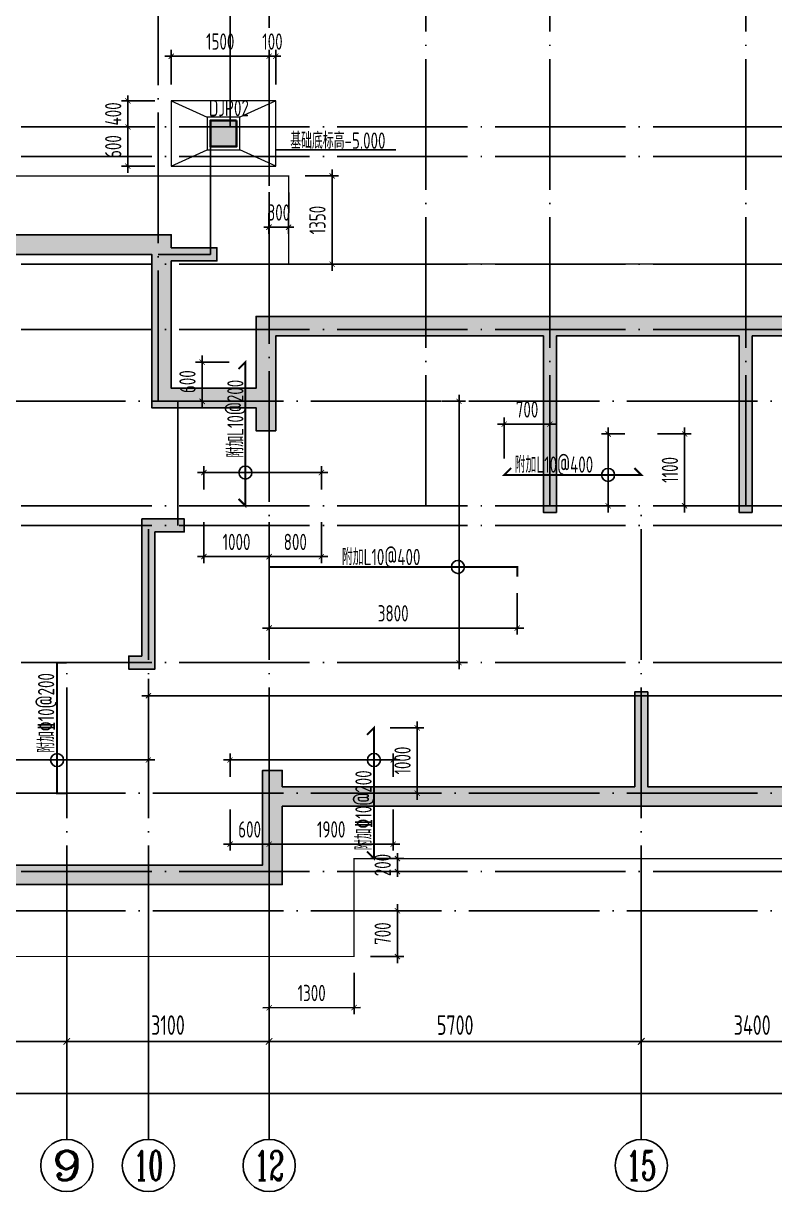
# Model space of a CAD drawing. Extents: x 826826 to 1642106, y -156213 to 399140.
# Drawn here: x 1081409 to 1092918, y 324128 to 342015 of the extents above; entities that cross this region are included whole.
import ezdxf
from ezdxf.enums import TextEntityAlignment as Align

# ---------------------------------------------------------------- set-up
doc = ezdxf.new("R2010")
doc.units = 0
doc.header["$LTSCALE"] = 1000
doc.linetypes.add('DOTE', pattern=[2.42, 2, -0.2, 0.02, -0.2])
doc.layers.get('0').update_dxf_attribs({"linetype": 'CONTINUOUS'})
doc.layers.get('DEFPOINTS').update_dxf_attribs({"linetype": 'CONTINUOUS'})
for name, color, linetype in [('A-AXIS', 1, 'CONTINUOUS'), ('A-DOTE', 10, 'DOTE'), ('AXIS_TEXT', 4, 'CONTINUOUS'), ('DIM_ELEV', 3, 'CONTINUOUS'), ('S-B板配筋', 6, 'CONTINUOUS'), ('S-B板配筋号', 7, 'CONTINUOUS'), ('S-J基础底板', 5, 'CONTINUOUS'), ('S-J基础底板标注', 3, 'CONTINUOUS'), ('S-Q墙填充', 252, 'CONTINUOUS'), ('S-Q墙实线', 6, 'CONTINUOUS'), ('S-Y一般标注', 3, 'CONTINUOUS'), ('S-Z柱填充', 252, 'CONTINUOUS'), ('S-Z柱实线', 6, 'CONTINUOUS'), ('独立基础', 2, 'CONTINUOUS')]:
    doc.layers.add(name, color=color, linetype=linetype)
doc.layers.add('独基集中标注', color=7, linetype='CONTINUOUS', lineweight=18)
doc.styles.add('_TCH_AXIS', font='COMPLEX', dxfattribs={"bigfont": 'GBCBIG'})
doc.styles.add('COMPLEX', font='COMPLEX')
doc.styles.add('TSSD_DIMENSION', font='Tssdeng.shx', dxfattribs={"width": 0.7, "bigfont": 'tssdchn.shx'})
doc.styles.add('TSSD_REIN', font='tssdeng.shx', dxfattribs={"width": 0.7, "height": 300, "bigfont": 'tssdchn.shx'})
doc.styles.add('样式 1', font='yjkeng.shx', dxfattribs={"width": 0.7, "height": 250, "bigfont": 'yjkchn.shx'})
doc.dimstyles.new('TSSD_100_100$0', dxfattribs={"dimtxt": 300, "dimasz": 80, "dimexe": 100, "dimexo": 250, "dimgap": 100, "dimtad": 1, "dimdec": 0, "dimzin": 0, "dimdsep": 46, "dimtxsty": 'TSSD_DIMENSION', "dimblk": 'ARCHTICK', "dimcen": 0, "dimdle": 100, "dimclrd": 3, "dimclre": 3, "dimclrt": 7, "dimadec": 0, "dimazin": 0, "dimtfac": 1, "dimtdec": 0, "dimtix": 1, "dimtmove": 2, "dimatfit": 3, "dimldrblk": 'ARCHTICK', "dimfxl": 0, "dimtolj": 1, "dimtzin": 0, "dimarcsym": 0})

# ---------------------------------------------------------------- blocks, each defined once
blk = doc.blocks.new('_ArchTick')
at = {"color": 0, "linetype": 'ByBlock', "const_width": 0.15}
blk.add_lwpolyline([(-0.5, -0.5), (0.5, 0.5)], dxfattribs=at)
blk = doc.blocks.new('*D62')
at = {"layer": 'DEFPOINTS', "color": 0}
for p in [(749821, 333282), (752921, 333282), (752921, 332282)]:
    blk.add_point(p, dxfattribs=at)
at = {"layer": 'S-Y一般标注', "color": 0, "lineweight": -2}
for p, q in [((749821, 333032), (749821, 332182)), ((752921, 333032), (752921, 332182)), ((749721, 332282), (753021, 332282))]:
    blk.add_line(p, q, dxfattribs=at)
at = {"layer": 'S-Y一般标注', "color": 0, "lineweight": -2, "xscale": 100, "yscale": 100, "zscale": 100, "rotation": 180}
blk.add_blockref('_ArchTick', (749821, 332282), dxfattribs=at)
at = {"layer": 'S-Y一般标注', "color": 0, "lineweight": -2, "xscale": 100, "yscale": 100, "zscale": 100}
blk.add_blockref('_ArchTick', (752921, 332282), dxfattribs=at)
at = {"layer": 'S-Y一般标注', "color": 7, "insert": (751371, 332532), "char_height": 300, "attachment_point": 5, "style": 'TSSD_DIMENSION'}
blk.add_mtext('\\A1;3100', dxfattribs=at)
blk = doc.blocks.new('*D63')
at = {"layer": 'DEFPOINTS', "color": 0}
for p in [(752921, 333282), (756021, 333282), (756021, 332282)]:
    blk.add_point(p, dxfattribs=at)
at = {"layer": 'S-Y一般标注', "color": 0, "lineweight": -2}
for p, q in [((752921, 333032), (752921, 332182)), ((756021, 333032), (756021, 332182)), ((752821, 332282), (756121, 332282))]:
    blk.add_line(p, q, dxfattribs=at)
at = {"layer": 'S-Y一般标注', "color": 0, "lineweight": -2, "xscale": 100, "yscale": 100, "zscale": 100, "rotation": 180}
blk.add_blockref('_ArchTick', (752921, 332282), dxfattribs=at)
at = {"layer": 'S-Y一般标注', "color": 0, "lineweight": -2, "xscale": 100, "yscale": 100, "zscale": 100}
blk.add_blockref('_ArchTick', (756021, 332282), dxfattribs=at)
at = {"layer": 'S-Y一般标注', "color": 7, "insert": (754471, 332532), "char_height": 300, "attachment_point": 5, "style": 'TSSD_DIMENSION'}
blk.add_mtext('\\A1;3100', dxfattribs=at)
blk = doc.blocks.new('*D64')
at = {"layer": 'DEFPOINTS', "color": 0}
for p in [(756021, 333282), (761721, 333282), (761721, 332282)]:
    blk.add_point(p, dxfattribs=at)
at = {"layer": 'S-Y一般标注', "color": 0, "lineweight": -2}
for p, q in [((756021, 333032), (756021, 332182)), ((761721, 333032), (761721, 332182)), ((755921, 332282), (761821, 332282))]:
    blk.add_line(p, q, dxfattribs=at)
at = {"layer": 'S-Y一般标注', "color": 0, "lineweight": -2, "xscale": 100, "yscale": 100, "zscale": 100, "rotation": 180}
blk.add_blockref('_ArchTick', (756021, 332282), dxfattribs=at)
at = {"layer": 'S-Y一般标注', "color": 0, "lineweight": -2, "xscale": 100, "yscale": 100, "zscale": 100}
blk.add_blockref('_ArchTick', (761721, 332282), dxfattribs=at)
at = {"layer": 'S-Y一般标注', "color": 7, "insert": (758871, 332532), "char_height": 300, "attachment_point": 5, "style": 'TSSD_DIMENSION'}
blk.add_mtext('\\A1;5700', dxfattribs=at)
blk = doc.blocks.new('*D65')
at = {"layer": 'DEFPOINTS', "color": 0}
for p in [(761721, 333282), (765121, 333282), (765121, 332282)]:
    blk.add_point(p, dxfattribs=at)
at = {"layer": 'S-Y一般标注', "color": 0, "lineweight": -2}
for p, q in [((761721, 333032), (761721, 332182)), ((765121, 333032), (765121, 332182)), ((761621, 332282), (765221, 332282))]:
    blk.add_line(p, q, dxfattribs=at)
at = {"layer": 'S-Y一般标注', "color": 0, "lineweight": -2, "xscale": 100, "yscale": 100, "zscale": 100, "rotation": 180}
blk.add_blockref('_ArchTick', (761721, 332282), dxfattribs=at)
at = {"layer": 'S-Y一般标注', "color": 0, "lineweight": -2, "xscale": 100, "yscale": 100, "zscale": 100}
blk.add_blockref('_ArchTick', (765121, 332282), dxfattribs=at)
at = {"layer": 'S-Y一般标注', "color": 7, "insert": (763421, 332532), "char_height": 300, "attachment_point": 5, "style": 'TSSD_DIMENSION'}
blk.add_mtext('\\A1;3400', dxfattribs=at)
blk = doc.blocks.new('*D66')
at = {"layer": 'DEFPOINTS', "color": 0}
for p in [(740721, 333282), (789521, 333282), (789521, 331482)]:
    blk.add_point(p, dxfattribs=at)
at = {"layer": 'S-Y一般标注', "color": 0, "lineweight": -2}
for p, q in [((740721, 333032), (740721, 331382)), ((789521, 333032), (789521, 331382)), ((740621, 331482), (789621, 331482))]:
    blk.add_line(p, q, dxfattribs=at)
at = {"layer": 'S-Y一般标注', "color": 0, "lineweight": -2, "xscale": 100, "yscale": 100, "zscale": 100, "rotation": 180}
blk.add_blockref('_ArchTick', (740721, 331482), dxfattribs=at)
at = {"layer": 'S-Y一般标注', "color": 0, "lineweight": -2, "xscale": 100, "yscale": 100, "zscale": 100}
blk.add_blockref('_ArchTick', (789521, 331482), dxfattribs=at)
at = {"layer": 'S-Y一般标注', "color": 7, "insert": (765121, 331732), "char_height": 300, "attachment_point": 5, "style": 'TSSD_DIMENSION'}
blk.add_mtext('\\A1;48800', dxfattribs=at)
blk = doc.blocks.new('_AXISO')
blk.add_circle((0, 0), 0.5)
at = {"layer": 'AXIS_TEXT', "style": 'COMPLEX', "width": 1.041667}
blk.add_attdef('A', text='', height=0.56, dxfattribs=at).set_placement((-0.25, -0.28), (0.25, -0.28), align=Align.FIT)
blk = doc.blocks.new('*D1016')
at = {"layer": 'DEFPOINTS', "color": 0}
for p in [(1083011, 340828), (1083675, 340828), (1083675, 340428)]:
    blk.add_point(p, dxfattribs=at)
at = {"layer": 'S-J基础底板标注', "color": 3, "lineweight": -2}
for p, q in [((1083425, 340828), (1082911, 340828)), ((1083011, 340828), (1083011, 340908)), ((1083011, 340428), (1083011, 340828)), ((1083425, 340428), (1082911, 340428)), ((1083011, 340428), (1083011, 340348))]:
    blk.add_line(p, q, dxfattribs=at)
at = {"layer": 'S-J基础底板标注', "color": 3, "lineweight": -2, "xscale": 80, "yscale": 80, "zscale": 80}
for p, rotation in [((1083011, 340828), 270), ((1083011, 340428), 90)]:
    blk.add_blockref('_ArchTick', p, dxfattribs=dict(at, rotation=rotation))
at = {"layer": 'S-J基础底板标注', "color": 7, "insert": (1082786, 340628), "char_height": 250, "attachment_point": 5, "rotation": 90, "style": 'TSSD_DIMENSION'}
blk.add_mtext('\\A1;400', dxfattribs=at)
blk = doc.blocks.new('*D1017')
at = {"layer": 'DEFPOINTS', "color": 0}
for p in [(1085175, 341511), (1083675, 340828), (1085175, 340828)]:
    blk.add_point(p, dxfattribs=at)
at = {"layer": 'S-J基础底板标注', "color": 3, "lineweight": -2}
for p, q in [((1083575, 341511), (1085275, 341511)), ((1083675, 341078), (1083675, 341611)), ((1085175, 341078), (1085175, 341611))]:
    blk.add_line(p, q, dxfattribs=at)
at = {"layer": 'S-J基础底板标注', "color": 3, "lineweight": -2, "xscale": 80, "yscale": 80, "zscale": 80, "rotation": 180}
blk.add_blockref('_ArchTick', (1083675, 341511), dxfattribs=at)
at = {"layer": 'S-J基础底板标注', "color": 3, "lineweight": -2, "xscale": 80, "yscale": 80, "zscale": 80}
blk.add_blockref('_ArchTick', (1085175, 341511), dxfattribs=at)
at = {"layer": 'S-J基础底板标注', "color": 7, "insert": (1084425, 341736), "char_height": 250, "attachment_point": 5, "style": 'TSSD_DIMENSION'}
blk.add_mtext('\\A1;1500', dxfattribs=at)
blk = doc.blocks.new('*D1018')
at = {"layer": 'DEFPOINTS', "color": 0}
for p in [(1083011, 340428), (1083675, 340428), (1083675, 339828)]:
    blk.add_point(p, dxfattribs=at)
at = {"layer": 'S-J基础底板标注', "color": 3, "lineweight": -2}
for p, q in [((1083425, 340428), (1082911, 340428)), ((1083011, 339728), (1083011, 340528)), ((1083425, 339828), (1082911, 339828))]:
    blk.add_line(p, q, dxfattribs=at)
at = {"layer": 'S-J基础底板标注', "color": 3, "lineweight": -2, "xscale": 80, "yscale": 80, "zscale": 80}
for p, rotation in [((1083011, 340428), 90), ((1083011, 339828), 270)]:
    blk.add_blockref('_ArchTick', p, dxfattribs=dict(at, rotation=rotation))
at = {"layer": 'S-J基础底板标注', "color": 7, "insert": (1082786, 340128), "char_height": 250, "attachment_point": 5, "rotation": 90, "style": 'TSSD_DIMENSION'}
blk.add_mtext('\\A1;600', dxfattribs=at)
blk = doc.blocks.new('*D1015')
at = {"layer": 'DEFPOINTS', "color": 0}
for p in [(1085275, 341511), (1085175, 340828), (1085275, 340828)]:
    blk.add_point(p, dxfattribs=at)
at = {"layer": 'S-J基础底板标注', "color": 3, "lineweight": -2}
for p, q in [((1085175, 341511), (1085095, 341511)), ((1085175, 341078), (1085175, 341611)), ((1085175, 341511), (1085275, 341511)), ((1085275, 341078), (1085275, 341611)), ((1085275, 341511), (1085355, 341511))]:
    blk.add_line(p, q, dxfattribs=at)
at = {"layer": 'S-J基础底板标注', "color": 3, "lineweight": -2, "xscale": 80, "yscale": 80, "zscale": 80}
blk.add_blockref('_ArchTick', (1085175, 341511), dxfattribs=at)
at = {"layer": 'S-J基础底板标注', "color": 3, "lineweight": -2, "xscale": 80, "yscale": 80, "zscale": 80, "rotation": 180}
blk.add_blockref('_ArchTick', (1085275, 341511), dxfattribs=at)
at = {"layer": 'S-J基础底板标注', "color": 7, "insert": (1085225, 341736), "char_height": 250, "attachment_point": 5, "style": 'TSSD_DIMENSION'}
blk.add_mtext('\\A1;100', dxfattribs=at)
blk = doc.blocks.new('*D1026')
at = {"layer": 'DEFPOINTS', "color": 0}
for p in [(1085175, 339678), (1085475, 339677), (1085172, 338894)]:
    blk.add_point(p, dxfattribs=at)
at = {"layer": 'S-J基础底板标注', "color": 3, "lineweight": -2}
for p, q in [((1085174, 339428), (1085171, 338794)), ((1085474, 339427), (1085471, 338793)), ((1085172, 338894), (1085092, 338895)), ((1085472, 338893), (1085172, 338894)), ((1085472, 338893), (1085552, 338893))]:
    blk.add_line(p, q, dxfattribs=at)
at = {"layer": 'S-J基础底板标注', "color": 3, "lineweight": -2, "xscale": 80, "yscale": 80, "zscale": 80}
for p, rotation in [((1085172, 338894), 359.7453935902107), ((1085472, 338893), 179.7453935902106)]:
    blk.add_blockref('_ArchTick', p, dxfattribs=dict(at, rotation=rotation))
at = {"layer": 'S-J基础底板标注', "color": 7, "insert": (1085323, 339119), "char_height": 250, "attachment_point": 5, "rotation": 359.7454, "style": 'TSSD_DIMENSION'}
blk.add_mtext('\\A1;300', dxfattribs=at)
blk = doc.blocks.new('*D1027')
at = {"layer": 'DEFPOINTS', "color": 0}
for p in [(1085475, 339678), (1086139, 339678), (1085475, 338328)]:
    blk.add_point(p, dxfattribs=at)
at = {"layer": 'S-J基础底板标注', "color": 3, "lineweight": -2}
for p, q in [((1085725, 339678), (1086239, 339678)), ((1086139, 338228), (1086139, 339778)), ((1085725, 338328), (1086239, 338328))]:
    blk.add_line(p, q, dxfattribs=at)
at = {"layer": 'S-J基础底板标注', "color": 3, "lineweight": -2, "xscale": 80, "yscale": 80, "zscale": 80}
for p, rotation in [((1086139, 339678), 90), ((1086139, 338328), 270)]:
    blk.add_blockref('_ArchTick', p, dxfattribs=dict(at, rotation=rotation))
at = {"layer": 'S-J基础底板标注', "color": 7, "insert": (1085914, 339003), "char_height": 250, "attachment_point": 5, "rotation": 90, "style": 'TSSD_DIMENSION'}
blk.add_mtext('\\A1;1350', dxfattribs=at)
blk = doc.blocks.new('*D1035')
at = {"layer": 'DEFPOINTS', "color": 0}
for p in [(1085175, 327726), (1086475, 327728), (1086476, 326945)]:
    blk.add_point(p, dxfattribs=at)
at = {"layer": 'S-J基础底板标注', "color": 3, "lineweight": -2}
for p, q in [((1085175, 327476), (1085176, 326843)), ((1086475, 327478), (1086476, 326845)), ((1085076, 326943), (1086576, 326945))]:
    blk.add_line(p, q, dxfattribs=at)
at = {"layer": 'S-J基础底板标注', "color": 3, "lineweight": -2, "xscale": 80, "yscale": 80, "zscale": 80}
for p, rotation in [((1085176, 326943), 180.0839340521648), ((1086476, 326945), 0.08393405216473886)]:
    blk.add_blockref('_ArchTick', p, dxfattribs=dict(at, rotation=rotation))
at = {"layer": 'S-J基础底板标注', "color": 7, "insert": (1085826, 327169), "char_height": 250, "attachment_point": 5, "rotation": 0.0839, "style": 'TSSD_DIMENSION'}
blk.add_mtext('\\A1;1300', dxfattribs=at)
blk = doc.blocks.new('*D1036')
at = {"layer": 'DEFPOINTS', "color": 0}
for p in [(1086475, 329228), (1087139, 329228), (1086475, 329028)]:
    blk.add_point(p, dxfattribs=at)
at = {"layer": 'S-J基础底板标注', "color": 3, "lineweight": -2}
for p, q in [((1087139, 329228), (1087139, 329308)), ((1086725, 329228), (1087239, 329228)), ((1087139, 329028), (1087139, 329228)), ((1086725, 329028), (1087239, 329028)), ((1087139, 329028), (1087139, 328948))]:
    blk.add_line(p, q, dxfattribs=at)
at = {"layer": 'S-J基础底板标注', "color": 3, "lineweight": -2, "xscale": 80, "yscale": 80, "zscale": 80}
for p, rotation in [((1087139, 329228), 270), ((1087139, 329028), 90)]:
    blk.add_blockref('_ArchTick', p, dxfattribs=dict(at, rotation=rotation))
at = {"layer": 'S-J基础底板标注', "color": 7, "insert": (1086914, 329128), "char_height": 250, "attachment_point": 5, "rotation": 90, "style": 'TSSD_DIMENSION'}
blk.add_mtext('\\A1;200', dxfattribs=at)
blk = doc.blocks.new('*D1044')
at = {"layer": 'DEFPOINTS', "color": 0, "ltscale": 0.5}
for p in [(1083325, 330737), (1080825, 330228), (1083325, 330228)]:
    blk.add_point(p, dxfattribs=at)
at = {"layer": 'S-J基础底板标注', "color": 3, "lineweight": -2, "ltscale": 0.5}
for p, q in [((1080725, 330737), (1083425, 330737)), ((1080825, 330478), (1080825, 330837)), ((1083325, 330478), (1083325, 330837))]:
    blk.add_line(p, q, dxfattribs=at)
at = {"layer": 'S-J基础底板标注', "color": 3, "lineweight": -2, "ltscale": 0.5, "xscale": 80, "yscale": 80, "zscale": 80, "rotation": 180}
blk.add_blockref('_ArchTick', (1080825, 330737), dxfattribs=at)
at = {"layer": 'S-J基础底板标注', "color": 3, "lineweight": -2, "ltscale": 0.5, "xscale": 80, "yscale": 80, "zscale": 80}
blk.add_blockref('_ArchTick', (1083325, 330737), dxfattribs=at)
blk = doc.blocks.new('*D1045')
at = {"layer": 'DEFPOINTS', "color": 0, "ltscale": 0.5}
for p in [(1083325, 332228), (1105225, 332228), (1105225, 331720)]:
    blk.add_point(p, dxfattribs=at)
at = {"layer": 'S-J基础底板标注', "color": 3, "lineweight": -2, "ltscale": 0.5}
for p, q in [((1083325, 331978), (1083325, 331620)), ((1105225, 331978), (1105225, 331620)), ((1083225, 331720), (1105325, 331720))]:
    blk.add_line(p, q, dxfattribs=at)
at = {"layer": 'S-J基础底板标注', "color": 3, "lineweight": -2, "ltscale": 0.5, "xscale": 80, "yscale": 80, "zscale": 80, "rotation": 180}
blk.add_blockref('_ArchTick', (1083325, 331720), dxfattribs=at)
at = {"layer": 'S-J基础底板标注', "color": 3, "lineweight": -2, "ltscale": 0.5, "xscale": 80, "yscale": 80, "zscale": 80}
blk.add_blockref('_ArchTick', (1105225, 331720), dxfattribs=at)
blk = doc.blocks.new('*D1054')
at = {"layer": 'DEFPOINTS', "color": 0, "ltscale": 0.5}
for p in [(1087575, 336228), (1087575, 332228), (1088083, 332228)]:
    blk.add_point(p, dxfattribs=at)
at = {"layer": 'S-J基础底板标注', "color": 3, "lineweight": -2, "ltscale": 0.5}
for p, q in [((1088083, 336328), (1088083, 332128)), ((1087825, 336228), (1088183, 336228)), ((1087825, 332228), (1088183, 332228))]:
    blk.add_line(p, q, dxfattribs=at)
at = {"layer": 'S-J基础底板标注', "color": 3, "lineweight": -2, "ltscale": 0.5, "xscale": 80, "yscale": 80, "zscale": 80}
for p, rotation in [((1088083, 336228), 90.0004469819852), ((1088083, 332228), 270.0004469819852)]:
    blk.add_blockref('_ArchTick', p, dxfattribs=dict(at, rotation=rotation))
blk = doc.blocks.new('*D1052')
at = {"layer": 'DEFPOINTS', "color": 0}
for p in [(1085175, 333542), (1088975, 333542), (1085175, 332757)]:
    blk.add_point(p, dxfattribs=at)
at = {"layer": 'S-J基础底板标注', "color": 3, "lineweight": -2}
for p, q in [((1085175, 333292), (1085175, 332657)), ((1088975, 333292), (1088975, 332657)), ((1089075, 332757), (1085075, 332757))]:
    blk.add_line(p, q, dxfattribs=at)
at = {"layer": 'S-J基础底板标注', "color": 3, "lineweight": -2, "xscale": 80, "yscale": 80, "zscale": 80}
for p, rotation in [((1085175, 332757), 179.9999688505379), ((1088975, 332757), 359.9999688505379)]:
    blk.add_blockref('_ArchTick', p, dxfattribs=dict(at, rotation=rotation))
at = {"layer": 'S-J基础底板标注', "color": 7, "insert": (1087075, 332982), "char_height": 250, "attachment_point": 5, "rotation": 360, "style": 'TSSD_DIMENSION'}
blk.add_mtext('\\A1;3800', dxfattribs=at)
blk = doc.blocks.new('*D1056')
at = {"layer": 'DEFPOINTS', "color": 0, "ltscale": 0.5}
for p in [(1090875, 335728), (1090367, 334628), (1090875, 334628)]:
    blk.add_point(p, dxfattribs=at)
at = {"layer": 'S-J基础底板标注', "color": 3, "lineweight": -2, "ltscale": 0.5}
for p, q in [((1090625, 335728), (1090268, 335728)), ((1090368, 335828), (1090367, 334528)), ((1090625, 334628), (1090267, 334628))]:
    blk.add_line(p, q, dxfattribs=at)
at = {"layer": 'S-J基础底板标注', "color": 3, "lineweight": -2, "ltscale": 0.5, "xscale": 80, "yscale": 80, "zscale": 80}
for p, rotation in [((1090368, 335728), 89.98959028950009), ((1090367, 334628), 269.9895902895)]:
    blk.add_blockref('_ArchTick', p, dxfattribs=dict(at, rotation=rotation))
blk = doc.blocks.new('*D1055')
at = {"layer": 'DEFPOINTS', "color": 0}
for p in [(1089475, 335879), (1088775, 335101), (1089475, 335101)]:
    blk.add_point(p, dxfattribs=at)
at = {"layer": 'S-J基础底板标注', "color": 3, "lineweight": -2}
for p, q in [((1088775, 335351), (1088775, 335979)), ((1089475, 335351), (1089475, 335979)), ((1088675, 335879), (1089575, 335879))]:
    blk.add_line(p, q, dxfattribs=at)
at = {"layer": 'S-J基础底板标注', "color": 3, "lineweight": -2, "xscale": 80, "yscale": 80, "zscale": 80, "rotation": 180}
blk.add_blockref('_ArchTick', (1088775, 335879), dxfattribs=at)
at = {"layer": 'S-J基础底板标注', "color": 3, "lineweight": -2, "xscale": 80, "yscale": 80, "zscale": 80}
blk.add_blockref('_ArchTick', (1089475, 335879), dxfattribs=at)
at = {"layer": 'S-J基础底板标注', "color": 7, "insert": (1089125, 336104), "char_height": 250, "attachment_point": 5, "style": 'TSSD_DIMENSION'}
blk.add_mtext('\\A1;700', dxfattribs=at)
blk = doc.blocks.new('*D2419')
at = {"layer": 'DEFPOINTS', "color": 0}
for p in [(1086475, 328428), (1087139, 328428), (1086475, 327728)]:
    blk.add_point(p, dxfattribs=at)
at = {"layer": 'S-J基础底板标注', "color": 3, "lineweight": -2}
for p, q in [((1086725, 328428), (1087239, 328428)), ((1087139, 327628), (1087139, 328528)), ((1086725, 327728), (1087239, 327728))]:
    blk.add_line(p, q, dxfattribs=at)
at = {"layer": 'S-J基础底板标注', "color": 3, "lineweight": -2, "xscale": 80, "yscale": 80, "zscale": 80}
for p, rotation in [((1087139, 328428), 90), ((1087139, 327728), 270)]:
    blk.add_blockref('_ArchTick', p, dxfattribs=dict(at, rotation=rotation))
at = {"layer": 'S-J基础底板标注', "color": 7, "insert": (1086914, 328078), "char_height": 250, "attachment_point": 5, "rotation": 90, "style": 'TSSD_DIMENSION'}
blk.add_mtext('\\A1;700', dxfattribs=at)
blk = doc.blocks.new('20210820.17331684')
at = {"layer": '独立基础', "lineweight": 18}
for p, q in [((74774, 64347), (75324, 64097)), ((76374, 64347), (75824, 64097)), ((74774, 63347), (75324, 63597)), ((76374, 63347), (75824, 63597))]:
    blk.add_line(p, q, dxfattribs=at)
for points in [[(76374, 64347), (74774, 64347), (74774, 63347), (76374, 63347)], [(75824, 64097), (75324, 64097), (75324, 63597), (75824, 63597)]]:
    blk.add_lwpolyline(points, close=True, dxfattribs=at)
blk = doc.blocks.new('*D2439')
at = {"layer": 'DEFPOINTS', "color": 0}
for p in [(1090875, 335728), (1091539, 335728), (1090875, 334628)]:
    blk.add_point(p, dxfattribs=at)
at = {"layer": 'S-J基础底板标注', "color": 3, "lineweight": -2}
for p, q in [((1091125, 335728), (1091639, 335728)), ((1091539, 334528), (1091539, 335828)), ((1091125, 334628), (1091639, 334628))]:
    blk.add_line(p, q, dxfattribs=at)
at = {"layer": 'S-J基础底板标注', "color": 3, "lineweight": -2, "xscale": 80, "yscale": 80, "zscale": 80}
for p, rotation in [((1091539, 335728), 90), ((1091539, 334628), 270)]:
    blk.add_blockref('_ArchTick', p, dxfattribs=dict(at, rotation=rotation))
at = {"layer": 'S-J基础底板标注', "color": 7, "insert": (1091314, 335178), "char_height": 250, "attachment_point": 5, "rotation": 90, "style": 'TSSD_DIMENSION'}
blk.add_mtext('\\A1;1100', dxfattribs=at)
blk = doc.blocks.new('*D2447')
at = {"layer": 'DEFPOINTS', "color": 0, "ltscale": 0.5}
for p in [(1084175, 335137), (1084175, 334628), (1085975, 334628)]:
    blk.add_point(p, dxfattribs=at)
at = {"layer": 'S-J基础底板标注', "color": 3, "lineweight": -2, "ltscale": 0.5}
for p, q in [((1084175, 334878), (1084175, 335237)), ((1085975, 334878), (1085975, 335237)), ((1086075, 335137), (1084075, 335137))]:
    blk.add_line(p, q, dxfattribs=at)
at = {"layer": 'S-J基础底板标注', "color": 3, "lineweight": -2, "ltscale": 0.5, "xscale": 80, "yscale": 80, "zscale": 80}
for p, rotation in [((1084175, 335137), 179.999989010956), ((1085975, 335137), 359.999989010956)]:
    blk.add_blockref('_ArchTick', p, dxfattribs=dict(at, rotation=rotation))
blk = doc.blocks.new('*D2445')
at = {"layer": 'DEFPOINTS', "color": 0}
for p in [(1085175, 334628), (1085975, 334628), (1085175, 333850)]:
    blk.add_point(p, dxfattribs=at)
at = {"layer": 'S-J基础底板标注', "color": 3, "lineweight": -2}
for p, q in [((1085175, 334378), (1085175, 333750)), ((1085975, 334378), (1085975, 333750)), ((1086075, 333850), (1085075, 333850))]:
    blk.add_line(p, q, dxfattribs=at)
at = {"layer": 'S-J基础底板标注', "color": 3, "lineweight": -2, "xscale": 80, "yscale": 80, "zscale": 80}
for p, rotation in [((1085175, 333850), 180.0000000000083), ((1085975, 333850), 8.313350008393174e-12)]:
    blk.add_blockref('_ArchTick', p, dxfattribs=dict(at, rotation=rotation))
at = {"layer": 'S-J基础底板标注', "color": 7, "insert": (1085575, 334075), "char_height": 250, "attachment_point": 5, "style": 'TSSD_DIMENSION'}
blk.add_mtext('\\A1;800', dxfattribs=at)
blk = doc.blocks.new('*D2448')
at = {"layer": 'DEFPOINTS', "color": 0}
for p in [(1084175, 334628), (1085175, 334628), (1084175, 333850)]:
    blk.add_point(p, dxfattribs=at)
at = {"layer": 'S-J基础底板标注', "color": 3, "lineweight": -2}
for p, q in [((1084175, 334378), (1084175, 333750)), ((1085175, 334378), (1085175, 333750)), ((1085275, 333850), (1084075, 333850))]:
    blk.add_line(p, q, dxfattribs=at)
at = {"layer": 'S-J基础底板标注', "color": 3, "lineweight": -2, "xscale": 80, "yscale": 80, "zscale": 80}
for p, rotation in [((1084175, 333850), 179.9999999999933), ((1085175, 333850), 359.9999999999933)]:
    blk.add_blockref('_ArchTick', p, dxfattribs=dict(at, rotation=rotation))
at = {"layer": 'S-J基础底板标注', "color": 7, "insert": (1084675, 334075), "char_height": 250, "attachment_point": 5, "style": 'TSSD_DIMENSION'}
blk.add_mtext('\\A1;1000', dxfattribs=at)
blk = doc.blocks.new('*D2449')
at = {"layer": 'DEFPOINTS', "color": 0}
for p in [(1084148, 336829), (1084812, 336829), (1084812, 336228)]:
    blk.add_point(p, dxfattribs=at)
at = {"layer": 'S-J基础底板标注', "color": 3, "lineweight": -2}
for p, q in [((1084562, 336829), (1084048, 336829)), ((1084148, 336128), (1084148, 336929)), ((1084562, 336228), (1084048, 336228))]:
    blk.add_line(p, q, dxfattribs=at)
at = {"layer": 'S-J基础底板标注', "color": 3, "lineweight": -2, "xscale": 80, "yscale": 80, "zscale": 80}
for p, rotation in [((1084148, 336829), 90), ((1084148, 336228), 270)]:
    blk.add_blockref('_ArchTick', p, dxfattribs=dict(at, rotation=rotation))
at = {"layer": 'S-J基础底板标注', "color": 7, "insert": (1083923, 336529), "char_height": 250, "attachment_point": 5, "rotation": 90, "style": 'TSSD_DIMENSION'}
blk.add_mtext('\\A1;600', dxfattribs=at)
blk = doc.blocks.new('*D2458')
at = {"layer": 'DEFPOINTS', "color": 0, "ltscale": 0.5}
for p in [(1087075, 330737), (1084575, 330228), (1087075, 330228)]:
    blk.add_point(p, dxfattribs=at)
at = {"layer": 'S-J基础底板标注', "color": 3, "lineweight": -2, "ltscale": 0.5}
for p, q in [((1084475, 330737), (1087175, 330737)), ((1084575, 330478), (1084575, 330837)), ((1087075, 330478), (1087075, 330837))]:
    blk.add_line(p, q, dxfattribs=at)
at = {"layer": 'S-J基础底板标注', "color": 3, "lineweight": -2, "ltscale": 0.5, "xscale": 80, "yscale": 80, "zscale": 80, "rotation": 180}
blk.add_blockref('_ArchTick', (1084575, 330737), dxfattribs=at)
at = {"layer": 'S-J基础底板标注', "color": 3, "lineweight": -2, "ltscale": 0.5, "xscale": 80, "yscale": 80, "zscale": 80}
blk.add_blockref('_ArchTick', (1087075, 330737), dxfattribs=at)
blk = doc.blocks.new('*D2459')
at = {"layer": 'DEFPOINTS', "color": 0}
for p in [(1085175, 330228), (1087075, 330228), (1087075, 329449)]:
    blk.add_point(p, dxfattribs=at)
at = {"layer": 'S-J基础底板标注', "color": 3, "lineweight": -2}
for p, q in [((1085175, 329978), (1085175, 329349)), ((1087075, 329978), (1087075, 329349)), ((1085075, 329449), (1087175, 329449))]:
    blk.add_line(p, q, dxfattribs=at)
at = {"layer": 'S-J基础底板标注', "color": 3, "lineweight": -2, "xscale": 80, "yscale": 80, "zscale": 80, "rotation": 180}
blk.add_blockref('_ArchTick', (1085175, 329449), dxfattribs=at)
at = {"layer": 'S-J基础底板标注', "color": 3, "lineweight": -2, "xscale": 80, "yscale": 80, "zscale": 80}
blk.add_blockref('_ArchTick', (1087075, 329449), dxfattribs=at)
at = {"layer": 'S-J基础底板标注', "color": 7, "insert": (1086125, 329674), "char_height": 250, "attachment_point": 5, "style": 'TSSD_DIMENSION'}
blk.add_mtext('\\A1;1900', dxfattribs=at)
blk = doc.blocks.new('*D2460')
at = {"layer": 'DEFPOINTS', "color": 0}
for p in [(1084575, 330228), (1085175, 330228), (1085175, 329449)]:
    blk.add_point(p, dxfattribs=at)
at = {"layer": 'S-J基础底板标注', "color": 3, "lineweight": -2}
for p, q in [((1084575, 329978), (1084575, 329349)), ((1085175, 329978), (1085175, 329349)), ((1084475, 329449), (1085275, 329449))]:
    blk.add_line(p, q, dxfattribs=at)
at = {"layer": 'S-J基础底板标注', "color": 3, "lineweight": -2, "xscale": 80, "yscale": 80, "zscale": 80, "rotation": 180}
blk.add_blockref('_ArchTick', (1084575, 329449), dxfattribs=at)
at = {"layer": 'S-J基础底板标注', "color": 3, "lineweight": -2, "xscale": 80, "yscale": 80, "zscale": 80}
blk.add_blockref('_ArchTick', (1085175, 329449), dxfattribs=at)
at = {"layer": 'S-J基础底板标注', "color": 7, "insert": (1084875, 329674), "char_height": 250, "attachment_point": 5, "style": 'TSSD_DIMENSION'}
blk.add_mtext('\\A1;600', dxfattribs=at)
blk = doc.blocks.new('*D2461')
at = {"layer": 'DEFPOINTS', "color": 0}
for p in [(1086780, 331228), (1087443, 331228), (1086780, 330228)]:
    blk.add_point(p, dxfattribs=at)
at = {"layer": 'S-J基础底板标注', "color": 3, "lineweight": -2}
for p, q in [((1087443, 330128), (1087443, 331328)), ((1087030, 331228), (1087543, 331228)), ((1087030, 330228), (1087543, 330228))]:
    blk.add_line(p, q, dxfattribs=at)
at = {"layer": 'S-J基础底板标注', "color": 3, "lineweight": -2, "xscale": 80, "yscale": 80, "zscale": 80}
for p, rotation in [((1087443, 331228), 90), ((1087443, 330228), 270)]:
    blk.add_blockref('_ArchTick', p, dxfattribs=dict(at, rotation=rotation))
at = {"layer": 'S-J基础底板标注', "color": 7, "insert": (1087218, 330728), "char_height": 250, "attachment_point": 5, "rotation": 90, "style": 'TSSD_DIMENSION'}
blk.add_mtext('\\A1;1000', dxfattribs=at)
blk = doc.blocks.new('20210801.08473688')
at = {"layer": 'A-AXIS'}
for p, q in [((16500, 3300), (16500, 800)), ((17750, 3300), (17750, 800)), ((19600, 3300), (19600, 800)), ((25300, 3300), (25300, 800))]:
    blk.add_line(p, q, dxfattribs=at)
at = {"layer": 'A-DOTE'}
for p, q in [((17900, 12100), (17900, 19800)), ((19600, 3300), (19600, 19800)), ((22000, 10500), (22000, 19800)), ((23900, 10500), (23900, 19800)), ((26900, 10500), (26900, 19800)), ((19000, 16300), (19000, 18800)), ((54100, 16300), (3300, 16300)), ((18700, 14350), (18700, 16300)), ((54100, 15850), (3300, 15850)), ((18700, 14350), (17900, 14350)), ((54100, 14200), (3300, 14200)), ((54100, 13200), (3300, 13200)), ((3300, 12100), (54100, 12100)), ((18200, 10200), (18200, 12100)), ((54100, 10500), (3300, 10500)), ((25300, 3300), (25300, 10500)), ((54100, 10200), (3300, 10200)), ((17750, 3300), (17750, 10200)), ((54100, 8100), (3300, 8100)), ((16500, 3300), (16500, 8100)), ((3300, 6100), (54100, 6100)), ((54100, 4900), (3300, 4900)), ((3300, 4300), (54100, 4300))]:
    blk.add_line(p, q, dxfattribs=at)
at = {"layer": 'A-AXIS'}
ref = blk.add_blockref('_AXISO', (16500, 400), dxfattribs=dict(at, xscale=800, yscale=800, zscale=800))
ref.add_attrib('A', '9', dxfattribs={"layer": 'AXIS_TEXT', "height": 452.5, "style": '_TCH_AXIS', "width": 1.5}).set_placement((16273.7, 173.7), (16726.3, 173.7), align=Align.FIT)
ref = blk.add_blockref('_AXISO', (17750, 400), dxfattribs=dict(at, xscale=800, yscale=800, zscale=800))
ref.add_attrib('A', '10', dxfattribs={"layer": 'AXIS_TEXT', "height": 452.55, "style": '_TCH_AXIS', "width": 0.724138}).set_placement((17523.7, 173.7), (17976.3, 173.7), align=Align.FIT)
ref = blk.add_blockref('_AXISO', (19600, 400), dxfattribs=dict(at, xscale=800, yscale=800, zscale=800))
ref.add_attrib('A', '12', dxfattribs={"layer": 'AXIS_TEXT', "height": 452.55, "style": '_TCH_AXIS', "width": 0.724138}).set_placement((19373.7, 173.7), (19826.3, 173.7), align=Align.FIT)
ref = blk.add_blockref('_AXISO', (25300, 400), dxfattribs=dict(at, xscale=800, yscale=800, zscale=800))
ref.add_attrib('A', '15', dxfattribs={"layer": 'AXIS_TEXT', "height": 452.55, "style": '_TCH_AXIS', "width": 0.724138}).set_placement((25073.7, 173.7), (25526.3, 173.7), align=Align.FIT)
at = {"layer": 'S-Y一般标注'}
for p1, p2, distance, picture, middle in [((4300, 3300), (53100, 3300), -1800, '*D66', (28700, 1750)), ((13400, 3300), (16500, 3300), -1000, '*D62', (14950, 2550)), ((16500, 3300), (19600, 3300), -1000, '*D63', (18050, 2550)), ((19600, 3300), (25300, 3300), -1000, '*D64', (22450, 2550)), ((25300, 3300), (28700, 3300), -1000, '*D65', (27000, 2550))]:
    dim = blk.add_aligned_dim(p1=p1, p2=p2, distance=distance, dimstyle='TSSD_100_100$0', override={"dimasz": 100, "dimclrd": 0, "dimclre": 0}, dxfattribs=at)
    dim.commit()
    dim.dimension.update_dxf_attribs({"geometry": picture, "text_midpoint": middle, "insert": (-736421.3, -329982)})

msp = doc.modelspace()

# ---------------------------------------------------------------- hatches: boundary and pattern name
at = {"layer": 'S-Q墙填充'}
h = msp.add_hatch(dxfattribs=at)
h.set_pattern_fill('ARMORED', color=252, scale=50, style=0)
h.set_pattern_definition([(50, (-113647.46, -428945.12), (358.63009, -31.37607), [37.5, -412.5]), (355, (-113647.46, -428945.12), (-69.37567, 376.09607), [30, -330]), (100.4514, (-113617.57, -428947.74), (289.25469, 344.71977), [31.870095, -350.57106]), (46.1842, (-113647.46, -428845.12), (533.62052, -82.75951), [56.25, -618.75]), (96.6356, (-113603, -428852), (467.33135, 487.05894), [47.80514, -525.8565]), (351.1842, (-113647.46, -428845.1), (467.33097, 487.0593), [45, -495]), (21, (-113597.46, -428870.12), (298.453526, -201.309445), [37.5, -412.5]), (326, (-113597.46, -428870.12), (121.65767, 362.57502), [30, -330]), (71.4514, (-113572.6, -428886.9), (420.111314, 161.26525), [31.870095, -350.57106]), (37.5, (-113647.46, -428945.12), (6.079928, 166.446927), [0, -326, 0, -335, 0, -331.25]), (7.5, (-113647.46, -428945.12), (131.534769, 197.205856), [0, -191, 0, -318.5, 0, -126.25]), (327.5, (-113758.96, -428945.12), (266.911218, -11.277436), [0, -125, 0, -390, 0, -517.5]), (317.5, (-113808.96, -428945.12), (291.593085, 50.05249), [0, -162.5, 0, -259, 0, -367.5]), (45, (-113647.46, -428945.12), (-176.776695, 176.776695), [])])
h.paths.add_polyline_path([(1118875.02, 337528.34), (1109375.01, 337528.34), (1109375.01, 336428.34), (1108075.13, 336428.34), (1108075.13, 338378.34), (1108773.66, 338378.34), (1108773.66, 338578.34), (1108075.13, 338578.34), (1108075.13, 338778.34), (1104873.66, 338778.34), (1104873.66, 338578.34), (1104173.66, 338578.34), (1104173.66, 338378.34), (1104873.66, 338378.34), (1104873.66, 336428.34), (1103575.01, 336428.34), (1103575.01, 337528.34), (1084975.02, 337528.34), (1084975.02, 336428.34), (1083675.01, 336428.34), (1083675.01, 338378.34), (1084375.01, 338378.34), (1084375.01, 338578.34), (1083675.01, 338578.34), (1083675.01, 338778.34), (1080473.55, 338778.34), (1080473.55, 338578.34), (1079775.01, 338578.34), (1079775.01, 338378.34), (1080473.55, 338378.34), (1080473.55, 336428.34), (1079175.01, 336428.34), (1079175.01, 337528.34), (1069675.01, 337528.34), (1069675.01, 330028.34), (1073375.01, 330028.35), (1078775.01, 330028.35), (1078775.01, 328828.34), (1085375.01, 328828.34), (1085375.01, 330028.34), (1097775.01, 330028.34), (1103175.01, 330028.34), (1103175.01, 328828.34), (1109775.01, 328828.34), (1109775.01, 330028.34), (1118875.02, 330028.34)])
h.paths.add_polyline_path([(1069975.01, 334528.34), (1070675.01, 334528.34), (1070675.01, 334728.34), (1069975.01, 334728.34), (1069975.01, 337228.34), (1071575.01, 337228.34), (1071575.01, 336578.34), (1071775.01, 336578.34), (1071775.01, 337228.34), (1074575.01, 337228.34), (1074575.01, 334528.35), (1074775.01, 334528.35), (1074775.01, 337228.34), (1078875.01, 337228.34), (1078875.01, 335778.35), (1079175.01, 335778.35), (1079175.01, 336128.34), (1080773.55, 336128.34), (1080773.55, 338478.34), (1083375.01, 338478.34), (1083375.01, 336128.34), (1084975.02, 336128.34), (1084975.02, 335778.35), (1085275.02, 335778.35), (1085275.02, 337228.34), (1089375.01, 337228.34), (1089375.01, 334528.34), (1089575.01, 334528.35), (1089575.01, 337228.34), (1092374.96, 337228.34), (1092373.61, 334528.35), (1092573.61, 334528.35), (1092574.96, 337228.34), (1095975.01, 337228.34), (1095975.01, 334528.35), (1096175.01, 334528.35), (1096175.01, 337228.34), (1098975.01, 337228.34), (1098975.01, 334528.35), (1099175.01, 334528.34), (1099175.01, 337228.34), (1103275.01, 337228.34), (1103275.01, 335878.35), (1103575.01, 335878.35), (1103575.01, 336128.34), (1105173.66, 336128.34), (1105173.66, 338478.34), (1107775.13, 338478.34), (1107775.13, 336128.34), (1109375.01, 336128.34), (1109375.01, 335778.35), (1109675.01, 335778.35), (1109675.01, 337228.34), (1113775.01, 337228.34), (1113775.01, 334528.34), (1113975.01, 334528.34), (1113975.01, 337228.34), (1116775.01, 337228.33), (1116775.01, 336578.41), (1116975.01, 336578.41), (1116975.01, 337228.33), (1118575.02, 337228.33), (1118575.01, 334728.34), (1117875.01, 334728.34), (1117875.01, 334528.34), (1118575.01, 334528.34), (1118575.01, 330328.34), (1115375.01, 330328.34), (1115375.01, 331778.34), (1115175.01, 331778.35), (1115175.01, 330328.34), (1109775.01, 330328.34), (1109775.01, 330578.34), (1109475.01, 330578.34), (1109475.01, 329128.34), (1103475.01, 329128.34), (1103475.01, 330578.34), (1103175.01, 330578.34), (1103175.01, 330328.34), (1097775.01, 330328.34), (1097775.01, 331778.34), (1097575.01, 331778.34), (1097575.01, 330328.34), (1090975.01, 330328.34), (1090975.01, 331778.34), (1090775.01, 331778.34), (1090775.01, 330328.34), (1085375.01, 330328.34), (1085375.01, 330578.34), (1085075.01, 330578.34), (1085075.01, 329128.34), (1079075.01, 329128.34), (1079075.01, 330578.34), (1078775.01, 330578.34), (1078775.01, 330328.34), (1073375.01, 330328.34), (1073375.01, 331778.34), (1073175.01, 331778.34), (1073175.01, 330328.34), (1069975.01, 330328.34)], flags=16)
h.paths.add_polyline_path([(1080274.94, 334228.32), (1080274.94, 334428.34), (1080925.01, 334428.34), (1080925.01, 334428.32), (1080925.01, 332328.34), (1081125.01, 332328.34), (1081125.01, 332128.32), (1080725.01, 332128.32), (1080725.01, 334228.32)], flags=0)
h.paths.add_polyline_path([(1083025, 332328.34), (1083225, 332328.34), (1083225, 334428.34), (1083875.02, 334428.34), (1083875.02, 334228.32), (1083425.01, 334228.32), (1083425.01, 332128.32), (1083025, 332128.32)], flags=0)
h.paths.add_polyline_path([(1104674.96, 334228.32), (1104674.96, 334428.34), (1105325.02, 334428.34), (1105325.02, 332328.34), (1105525.02, 332328.34), (1105525.02, 332328.32), (1105525.02, 332128.32), (1105125.02, 332128.32), (1105125.02, 332128.34), (1105125.02, 334228.32)], flags=0)
h.paths.add_polyline_path([(1107425.02, 332328.34), (1107625.02, 332328.34), (1107625.02, 334428.34), (1108275.01, 334428.34), (1108275.01, 334228.32), (1107825.02, 334228.32), (1107825.02, 332128.32), (1107425.02, 332128.32)], flags=0)
h = msp.add_hatch(color=252, dxfattribs=at)
h.dxf.hatch_style = 1
h.paths.add_polyline_path([(1083225, 332328.34), (1083025, 332328.34), (1083025, 332128.34), (1083425, 332128.34), (1083425, 334228.34), (1083875.02, 334228.34), (1083875.02, 334428.34), (1083225, 334428.34)])
at = {"layer": 'S-Z柱填充'}
msp.add_hatch(color=256, dxfattribs=at).paths.add_polyline_path([(1084675.01, 340527.97), (1084275, 340527.97), (1084275, 340127.97), (1084675.01, 340127.97)])

# ---------------------------------------------------------------- linework, layer by layer
at = {"layer": 'DIM_ELEV'}
msp.add_line((1087117.74, 340079.67), (1085275.01, 340079.67), dxfattribs=at)
at = {"layer": 'S-B板配筋', "const_width": 30}
for points in [[(1084705.82, 334734.41), (1084811.89, 334628.34), (1084811.89, 336828.7), (1084705.82, 336722.63)], [(1090768.94, 335207.11), (1090875.01, 335101.04), (1088775, 335101.04), (1088881.07, 335207.11)], [(1088975, 333541.91), (1088975, 333691.91), (1085175.01, 333691.92), (1085175.01, 333541.92)], [(1082075, 332228.34), (1081925, 332228.34), (1081925.01, 330228.34), (1082075.01, 330228.34)], [(1086673.76, 329334.42), (1086779.83, 329228.35), (1086779.83, 331227.86), (1086673.76, 331121.79)]]:
    msp.add_lwpolyline(points, dxfattribs=at)
at = {"layer": 'S-J基础底板', "const_width": 20}
msp.add_lwpolyline([(1077675.01, 327728.34), (1086475.01, 327728.34), (1086475.01, 329228.35), (1102075.01, 329228.33), (1102075.01, 327728.34), (1110875.01, 327728.34), (1110875.01, 328928.34), (1119675.01, 328928.34), (1119675.01, 338328.34), (1109875.01, 338328.34), (1109875.01, 339678.34), (1103075.01, 339678.34), (1103075.01, 338328.34), (1085475.01, 338328.34), (1085475.01, 339678.34), (1078675.01, 339678.34), (1078675.01, 338328.34), (1069075.01, 338328.34), (1069075.01, 328928.34), (1077675.01, 328928.34)], close=True, dxfattribs=at)
at = {"layer": 'S-J基础底板标注', "color": 2, "ltscale": 0.5}
for centre in [(1084810.48, 335136.56), (1090367.03, 335101.04), (1088066.17, 333691.91), (1081926.15, 330736.34), (1086779.83, 330736.56)]:
    msp.add_circle(centre, 100, dxfattribs=at)
at = {"layer": 'S-Q墙实线'}
for points in [[(1080473.55, 338778.34), (1083675.01, 338778.34), (1083675.01, 338578.34), (1084375.01, 338578.34), (1084375.01, 338378.34), (1083675.01, 338378.34), (1083675.01, 336428.34), (1084975.02, 336428.34), (1084975.02, 337528.34), (1103575.01, 337528.34), (1103575.01, 336428.34), (1104873.66, 336428.34), (1104873.66, 338378.34), (1104173.66, 338378.34), (1104173.66, 338578.34), (1104873.66, 338578.34), (1104873.66, 338778.34), (1108075.13, 338778.34)], [(1080773.55, 338478.34), (1083375.01, 338478.34), (1083375.01, 336128.34), (1084975.02, 336128.34), (1084975.02, 335778.35), (1085275.02, 335778.35), (1085275.02, 337228.34), (1089375.01, 337228.34), (1089375.01, 334528.34), (1089575.01, 334528.35), (1089575.01, 337228.34), (1092374.96, 337228.34), (1092373.61, 334528.35), (1092573.61, 334528.35), (1092574.96, 337228.34), (1095975.01, 337228.34)], [(1109775.01, 328828.34), (1103175.01, 328828.34), (1103175.01, 330028.34), (1097775.01, 330028.34), (1085375.01, 330028.34), (1085375.01, 328828.34), (1078775.01, 328828.34), (1078775.01, 330028.35), (1073375.01, 330028.35), (1069675.01, 330028.34), (1069675.01, 337528.34)], [(1083225, 332328.34), (1083025, 332328.34), (1083025, 332128.34), (1083425, 332128.34), (1083425, 334228.34), (1083875.02, 334228.34), (1083875.02, 334428.34), (1083225, 334428.34), (1083225, 332328.34)], [(1109475.01, 329128.34), (1103475.01, 329128.34), (1103475.01, 330578.34), (1103175.01, 330578.34), (1103175.01, 330328.34), (1097775.01, 330328.34), (1097775.01, 331778.34), (1097575.01, 331778.34), (1097575.01, 330328.34), (1090975.01, 330328.34), (1090975.01, 331778.34), (1090775.01, 331778.34), (1090775.01, 330328.34), (1085375.01, 330328.34), (1085375.01, 330578.34), (1085075.01, 330578.34), (1085075.01, 329128.34), (1079075.01, 329128.34)]]:
    msp.add_lwpolyline(points, dxfattribs=at)
at = {"layer": 'S-Z柱实线', "lineweight": 35}
msp.add_lwpolyline([(1084675.01, 340527.97), (1084275, 340527.97), (1084275, 340127.97), (1084675.01, 340127.97)], close=True, dxfattribs=at)

# ---------------------------------------------------------------- block references
at = {"layer": 'S-B板配筋号'}
msp.add_blockref('20210820.17331684', (1008900.66, 276481.3), dxfattribs=at)
at = {"layer": 'S-Y一般标注'}
msp.add_blockref('20210801.08473688', (1065575.01, 324128.34), dxfattribs=at)

# ---------------------------------------------------------------- texts
at = {"layer": 'S-B板配筋号', "color": 1, "style": 'TSSD_REIN', "width": 0.7}
for s, p in [('附加L10@200', (1084781.55, 335366.45)), ('附加%%13210@200', (1081882.88, 330846.5)), ('附加%%13210@200', (1086744.67, 329356.61))]:
    msp.add_text(s, height=250, rotation=90, dxfattribs=at).set_placement(p)
for p in [(1088935.42, 335134.81), (1086289.03, 333719.71)]:
    msp.add_text('附加L10@400', height=250, dxfattribs=at).set_placement(p)
at = {"layer": '独基集中标注', "style": '样式 1', "width": 0.7}
msp.add_text('DJ%%142P%%14302', height=250, dxfattribs=at).set_placement((1084253.05, 340842.9), align=Align.TOP_LEFT)
msp.add_text('基础底标高-5.000', height=250, dxfattribs=at).set_placement((1085498.1, 340094.01))

# ---------------------------------------------------------------- dimensions: what is measured, and where the dimension line sits
at = {"layer": 'S-J基础底板标注'}
for p1, p2, distance, picture, middle in [((1083675.01, 340827.97), (1085175.01, 340827.97), 682.91, '*D1017', (1084425.01, 341735.88)), ((1085175.01, 340827.97), (1085275.01, 340827.97), 682.91, '*D1015', (1085225.01, 341735.88)), ((1083675.01, 340427.97), (1083675.01, 340827.97), 663.65, '*D1016', (1082786.36, 340627.97)), ((1083675.01, 339827.97), (1083675.01, 340427.97), 663.65, '*D1018', (1082786.36, 340127.97)), ((1085475, 339677.01), (1085175.01, 339678.34), 783.97, '*D1026', (1085322.52, 339118.71)), ((1085475.01, 338328.34), (1085475.01, 339678.34), -663.65, '*D1027', (1085913.66, 339003.34)), ((1084811.89, 336228.34), (1084811.89, 336828.7), 663.65, '*D2449', (1083923.24, 336528.52)), ((1088775, 335101.04), (1089475.01, 335101.04), 778.4, '*D1055', (1089125, 336104.44)), ((1090875.01, 334628.34), (1090875.01, 335727.95), -663.65, '*D2439', (1091313.66, 335178.15)), ((1085175.01, 334628.34), (1084175.01, 334628.34), 778.4, '*D2448', (1084675.01, 334074.94)), ((1085975.05, 334628.34), (1085175.01, 334628.34), 778.4, '*D2445', (1085575.03, 334074.94)), ((1088975, 333541.91), (1085175.01, 333541.92), 784.49, '*D1052', (1087075.01, 332982.43)), ((1086779.83, 330228.34), (1086779.83, 331227.86), -663.65, '*D2461', (1087218.48, 330728.1)), ((1084574.62, 330228.34), (1085175.01, 330228.34), -779.1, '*D2460', (1084874.81, 329674.24)), ((1085175.01, 330228.34), (1087075.15, 330228.34), -779.1, '*D2459', (1086125.08, 329674.24)), ((1086475.01, 329028.34), (1086475.01, 329228.35), -663.65, '*D1036', (1086913.66, 329128.35)), ((1086475.01, 327728.34), (1086475.01, 328428.34), -663.65, '*D2419', (1086913.66, 328078.34)), ((1085175.01, 327726.44), (1086475.01, 327728.34), -783.72, '*D1035', (1085825.83, 327168.67))]:
    dim = msp.add_aligned_dim(p1=p1, p2=p2, distance=distance, dimstyle='TSSD_100_100$0', override={"dimtxt": 250}, dxfattribs=at)
    dim.commit()
    dim.dimension.update_dxf_attribs({"geometry": picture, "text_midpoint": middle})
at = {"layer": 'S-J基础底板标注', "color": 2, "ltscale": 0.5}
for p1, p2, distance, picture, middle in [((1087575.01, 336228.34), (1087575.04, 332228.34), 507.95, '*D1054', (1088082.97, 334228.35)), ((1090875.21, 335727.95), (1090875.01, 334628.34), -507.54, '*D1056', (1090367.57, 335178.24)), ((1085975.05, 334628.34), (1084175.01, 334628.34), -508.22, '*D2447', (1085075.03, 335136.56)), ((1083325.01, 332228.34), (1105225.01, 332228.34), -508.22, '*D1045', (1094275.01, 331720.12)), ((1080825.01, 330228.34), (1083325.01, 330228.34), 508.22, '*D1044', (1082075.01, 330736.56)), ((1084574.62, 330228.34), (1087075.16, 330228.34), 508.22, '*D2458', (1085824.89, 330736.56))]:
    dim = msp.add_aligned_dim(p1=p1, p2=p2, distance=distance, text=' ', dimstyle='TSSD_100_100$0', dxfattribs=at)
    dim.commit()
    dim.dimension.update_dxf_attribs({"geometry": picture, "text_midpoint": middle})

doc.saveas('drawing.dxf')
